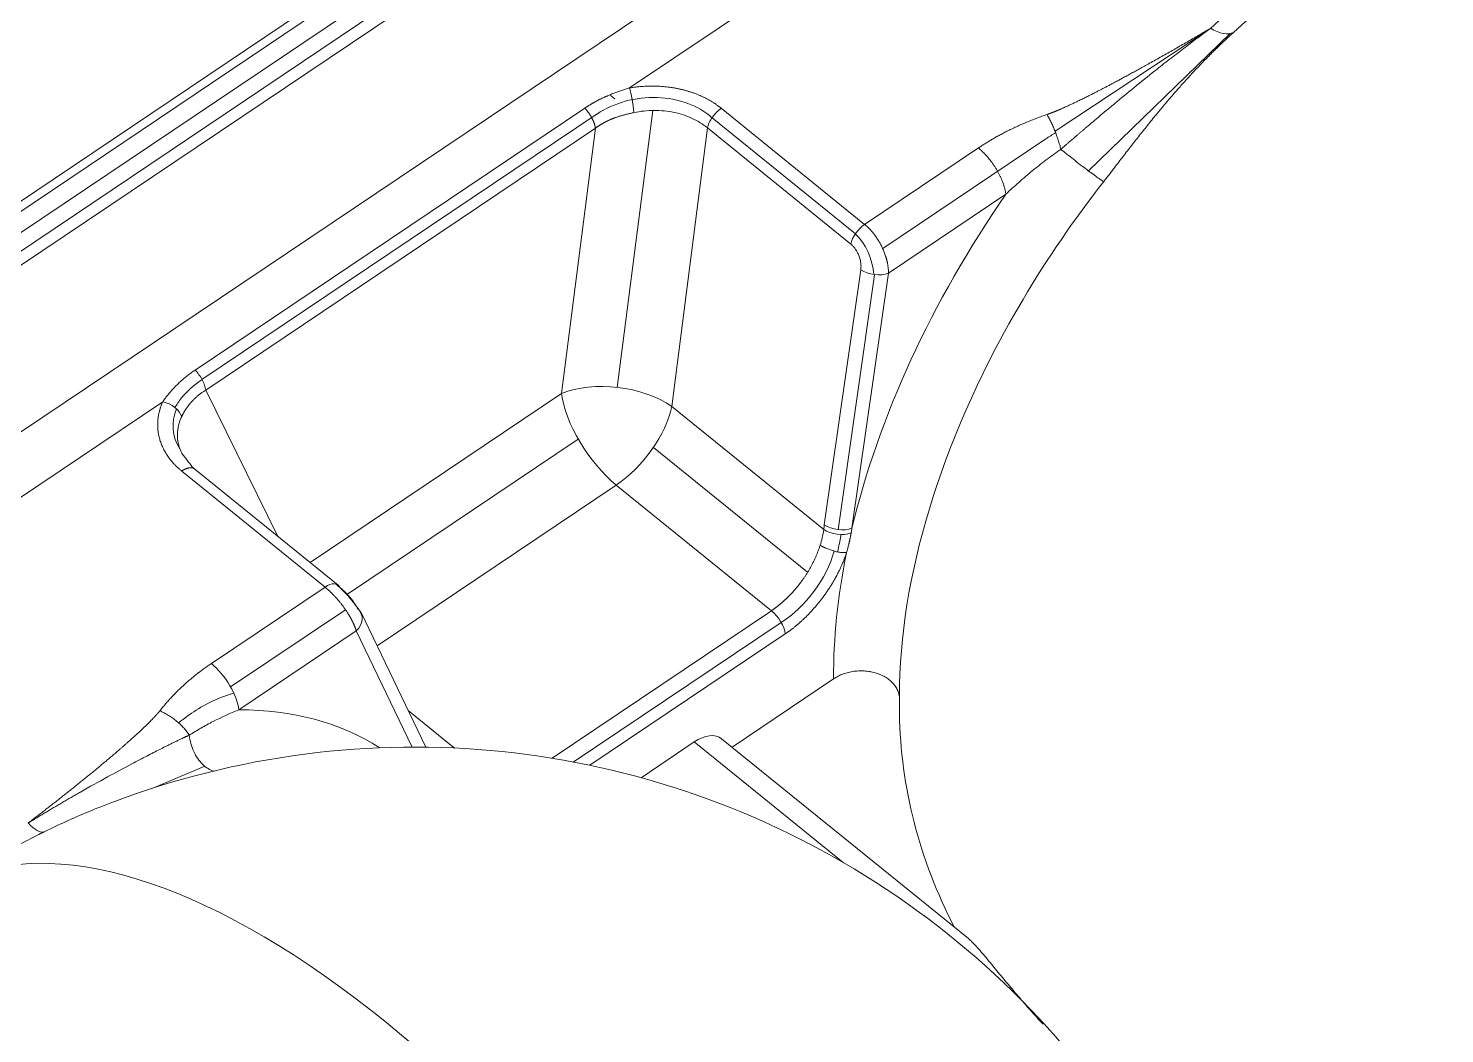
# Model space of a CAD drawing. Header units: millimetres. Extents: x 409 to 2276, y 1039 to 1674.
# Drawn here: x 1955.5 to 1991.13, y 1462.83 to 1488.12 of the extents above; entities that cross this region are included whole.
import ezdxf

# ---------------------------------------------------------------- set-up
doc = ezdxf.new("R2010")
doc.units = ezdxf.units.MM
doc.layers.add('粗实线层', color=7, linetype='Continuous', lineweight=35)

msp = doc.modelspace()

# ---------------------------------------------------------------- linework, layer by layer
at = {"layer": '粗实线层', "lineweight": 20}
for p, q in [((1981.812, 1501.586), (1943.618, 1475.916)), ((1982.075, 1501.509), (1943.881, 1475.84)), ((1982.44, 1501.214), (1944.246, 1475.544)), ((1944.491, 1475.244), (1982.685, 1500.914)), ((1982.786, 1500.625), (1944.592, 1474.956)), ((1949.262, 1473.904), (1978.868, 1493.801)), ((1970.629, 1486.621), (1979.949, 1492.885)), ((1985.239, 1488.12), (1981.333, 1485.531)), ((1982.176, 1484.534), (1985.736, 1487.99)), ((1959.7, 1479.526), (1969.502, 1486.114)), ((1969.811, 1485.969), (1959.872, 1479.289)), ((1971.211, 1486.055), (1970.32, 1479.09)), ((1972.704, 1485.872), (1976.309, 1482.953)), ((1972.937, 1486.109), (1976.543, 1483.19)), ((1959.966, 1479.022), (1969.769, 1485.61)), ((1969.769, 1485.61), (1968.915, 1478.94)), ((1972.588, 1485.615), (1971.692, 1478.612)), ((1972.588, 1485.615), (1976.194, 1482.695)), ((1976.543, 1483.19), (1979.404, 1485.112)), ((1981.102, 1485.339), (1976.997, 1482.58)), ((1977.141, 1481.962), (1980.094, 1483.947)), ((1976.446, 1482.05), (1975.528, 1475.635)), ((1975.874, 1475.51), (1976.791, 1481.925)), ((1977.141, 1481.962), (1976.223, 1475.547)), ((1959.966, 1479.022), (1961.783, 1475.343)), ((1949.565, 1472.465), (1958.885, 1478.729)), ((1962.591, 1474.689), (1968.915, 1478.94)), ((1971.692, 1478.612), (1975.512, 1475.519)), ((1963.536, 1473.89), (1969.339, 1477.79)), ((1971.229, 1477.58), (1975.108, 1474.44)), ((1962.968, 1474.066), (1959.363, 1476.985)), ((1963.299, 1474.116), (1959.692, 1477.036)), ((1964.276, 1472.59), (1970.294, 1476.634)), ((1970.294, 1476.634), (1974.199, 1473.472)), ((1960.108, 1472.144), (1962.968, 1474.066)), ((1963.483, 1473.497), (1960.592, 1471.554)), ((1965.505, 1470.04), (1963.874, 1473.424)), ((1968.678, 1469.762), (1974.199, 1473.472)), ((1960.799, 1470.978), (1963.752, 1472.964)), ((1965.161, 1470.042), (1963.752, 1472.964)), ((1969.209, 1469.661), (1974.441, 1473.178)), ((1969.627, 1469.585), (1974.545, 1472.89)), ((1973.206, 1470.042), (1975.762, 1471.76)), ((1966.225, 1470.018), (1965.061, 1470.961)), ((1970.918, 1469.273), (1972.258, 1470.173)), ((1976.005, 1467.139), (1972.258, 1470.173)), ((1979.151, 1465.228), (1972.943, 1470.254)), ((1958.639, 1469.01), (1959.942, 1469.561))]:
    msp.add_line(p, q, dxfattribs=at)
for centre, start, end in [((1998.918, 1471.192), 178.8738, 180.8077), ((1965.217, 1448.542), 4.7353, 111.6575)]:
    msp.add_arc(centre, 21.5, start, end, dxfattribs=at)
for centre, major_axis, ratio, start_param, end_param in [((1998.475, 1480.342), (17.185, 0.832), 0.734481, 2.097345, 2.413432), ((1998.918, 1471.192), (11.993, -17.844), 0.431052, 2.190613, 3.061113), ((1998.463, 1480.583), (-16.421, -0.795), 0.734481, 5.40063, 5.555024), ((1985.209, 1488.799), (0.672, -0.74), 0.506529, 5.263687, 6.134187), ((1971.108, 1484.867), (-2.013, -0.215), 0.744885, 3.723068, 5.329246), ((1989.476, 1478.184), (9.529, 12.866), 0.574107, 1.522715, 1.747909), ((1988.379, 1478.997), (9.972, 13.465), 0.574107, 1.62773, 2.210887), ((1976.559, 1482.851), (0.315, 0.389), 0.524149, 1.04008, 2.349076), ((1976.088, 1482.184), (0.366, -0.948), 0.608435, 1.07427, 2.248212), ((1976.812, 1482.205), (0.495, -0.071), 0.561208, 3.963917, 5.516658), ((1989.476, 1478.184), (9.529, 12.866), 0.574107, 1.747909, 2.46206), ((1970.228, 1477.99), (1.984, -0.254), 0.551629, 0.81408, 2.362317), ((1958.902, 1478.39), (-0.456, 0.204), 0.635896, 3.660882, 5.02453), ((1970.228, 1477.99), (-1.116, 1.66), 0.431052, 0.707083, 2.190613), ((1961.209, 1478.214), (-2.061, -0.178), 0.713401, 5.933186, 6.634375), ((1970.228, 1477.99), (1.259, 1.554), 0.524149, 4.181673, 5.49067), ((1975.878, 1475.674), (0.495, -0.07), 0.560583, 3.963382, 5.505697), ((1975.894, 1475.791), (0.495, -0.071), 0.561208, 3.963933, 5.516643), ((1974.35, 1474.653), (-1.188, -1.611), 0.574729, 0.96949, 2.155295), ((1988.379, 1478.997), (9.972, 13.465), 0.574107, 2.253914, 2.490256), ((1962.985, 1473.727), (-0.315, -0.389), 0.524149, 2.872676, 4.181673), ((1963.423, 1473.207), (-0.45, -0.217), 0.783829, 1.961815, 3.514546), ((1974.216, 1473.133), (-0.279, 0.415), 0.431052, 3.831198, 5.332204), ((1960.141, 1471.466), (-0.558, 0.83), 0.431052, 3.831222, 5.332205), ((1954.679, 1456.347), (9.972, 13.465), 0.574107, 0.038878, 0.405009), ((1998.901, 1471.531), (-21.469, -1.039), 0.734481, 6.258008, 6.608029), ((1972.337, 1469.458), (-0.594, -0.805), 0.574729, 3.115729, 4.155793), ((1955.471, 1468.813), (-0.442, 0.897), 0.34532, 2.242723, 3.113223), ((1965.217, 1448.542), (11.993, -17.844), 0.431052, 2.190613, 3.061113), ((1964.763, 1457.934), (16.421, 0.795), 0.734481, 2.118088, 2.259038), ((1964.763, 1457.934), (16.421, 0.795), 0.734481, 2.104644, 2.118088), ((1965.217, 1448.542), (-11.993, 17.844), 0.431052, 3.893453, 5.332205)]:
    msp.add_ellipse(centre, major_axis=major_axis, ratio=ratio, start_param=start_param, end_param=end_param, dxfattribs=at)
for points, degree, knots in [([(1981.13, 1485.954), (1981.21, 1485.98), (1981.381, 1486.051), (1981.529, 1486.112), (1981.712, 1486.197), (1982.063, 1486.361), (1982.544, 1486.611), (1983.047, 1486.873), (1983.683, 1487.227), (1984.476, 1487.668), (1985.242, 1488.121)], 2, [0, 0, 0, 0.125, 0.125, 0.25, 0.25, 0.5, 0.5, 0.75, 0.75, 1, 1, 1]), ([(1981.48, 1485.077), (1981.484, 1485.081), (1981.493, 1485.089), (1981.506, 1485.1), (1981.519, 1485.112), (1981.532, 1485.124), (1981.545, 1485.135), (1981.558, 1485.147), (1981.571, 1485.158), (1981.584, 1485.17), (1981.597, 1485.182), (1981.61, 1485.193), (1981.628, 1485.209), (1981.652, 1485.23), (1981.684, 1485.257), (1981.722, 1485.289), (1981.766, 1485.326), (1981.813, 1485.367), (1981.864, 1485.411), (1981.917, 1485.456), (1981.971, 1485.503), (1982.027, 1485.551), (1982.118, 1485.629), (1982.25, 1485.741), (1982.428, 1485.891), (1982.626, 1486.057), (1982.925, 1486.306), (1983.333, 1486.642), (1983.729, 1486.962), (1984.026, 1487.197), (1984.206, 1487.337), (1984.383, 1487.475), (1984.558, 1487.609), (1984.732, 1487.741), (1984.903, 1487.87), (1985.073, 1487.997), (1985.186, 1488.08), (1985.242, 1488.121)], 3, [0, 0, 0, 0, 0.003299, 0.006648, 0.01002, 0.013387, 0.016741, 0.020085, 0.023424, 0.026767, 0.030125, 0.03351, 0.03694, 0.043839, 0.052119, 0.061806, 0.072854, 0.08556, 0.098719, 0.112353, 0.126492, 0.141142, 0.156288, 0.198215, 0.24524, 0.297629, 0.355375, 0.484197, 0.626592, 0.675427, 0.723637, 0.771227, 0.8182, 0.864559, 0.910311, 0.955457, 1, 1, 1, 1]), ([(1985.818, 1488.017), (1985.802, 1488.002), (1985.771, 1487.973), (1985.724, 1487.93), (1985.677, 1487.887), (1985.631, 1487.844), (1985.586, 1487.802), (1985.542, 1487.759), (1985.498, 1487.718), (1985.455, 1487.676), (1985.412, 1487.635), (1985.37, 1487.594), (1985.329, 1487.553), (1985.288, 1487.513), (1985.248, 1487.473), (1985.208, 1487.433), (1985.169, 1487.394), (1985.073, 1487.295), (1984.922, 1487.139), (1984.72, 1486.923), (1984.526, 1486.709), (1984.316, 1486.472), (1984.092, 1486.21), (1983.854, 1485.924), (1983.626, 1485.642), (1983.439, 1485.407), (1983.291, 1485.217), (1983.18, 1485.074), (1983.071, 1484.934), (1982.987, 1484.824), (1982.927, 1484.746), (1982.891, 1484.699), (1982.855, 1484.652), (1982.82, 1484.607), (1982.785, 1484.562), (1982.751, 1484.518), (1982.717, 1484.474), (1982.684, 1484.431), (1982.652, 1484.389), (1982.619, 1484.348), (1982.588, 1484.307), (1982.567, 1484.281), (1982.556, 1484.267)], 3, [0, 0, 0, 0, 0.013762, 0.027376, 0.040844, 0.054164, 0.067338, 0.080365, 0.093246, 0.10598, 0.118569, 0.131012, 0.143309, 0.155462, 0.167468, 0.179331, 0.191048, 0.202621, 0.266521, 0.328372, 0.388218, 0.446104, 0.524035, 0.598805, 0.67056, 0.739461, 0.775051, 0.80974, 0.843562, 0.876554, 0.887891, 0.89903, 0.909973, 0.920722, 0.931279, 0.941647, 0.951826, 0.96182, 0.971632, 0.981264, 0.990719, 1, 1, 1, 1]), ([(1969.502, 1486.114), (1969.51, 1486.119), (1969.526, 1486.13), (1969.55, 1486.146), (1969.575, 1486.161), (1969.599, 1486.177), (1969.624, 1486.192), (1969.648, 1486.207), (1969.673, 1486.222), (1969.698, 1486.236), (1969.723, 1486.25), (1969.748, 1486.265), (1969.774, 1486.278), (1969.799, 1486.292), (1969.825, 1486.306), (1969.851, 1486.319), (1969.877, 1486.332), (1969.903, 1486.345), (1969.929, 1486.358), (1969.955, 1486.371), (1969.982, 1486.383), (1970.008, 1486.395), (1970.035, 1486.407), (1970.062, 1486.419), (1970.096, 1486.433), (1970.137, 1486.451), (1970.185, 1486.47), (1970.233, 1486.489), (1970.282, 1486.507), (1970.33, 1486.525), (1970.38, 1486.542), (1970.429, 1486.559), (1970.479, 1486.575), (1970.528, 1486.591), (1970.579, 1486.606), (1970.612, 1486.616), (1970.629, 1486.621)], 3, [0, 0, 0, 0, 0.024131, 0.048223, 0.072278, 0.096298, 0.120285, 0.14424, 0.168165, 0.192061, 0.215931, 0.239776, 0.263599, 0.287399, 0.31118, 0.334943, 0.358691, 0.382423, 0.406144, 0.429853, 0.453554, 0.477247, 0.500935, 0.524619, 0.548301, 0.589892, 0.631348, 0.672678, 0.713893, 0.755001, 0.796014, 0.836942, 0.877794, 0.918581, 0.959313, 1, 1, 1, 1]), ([(1970.629, 1486.621), (1970.95, 1486.676), (1971.592, 1486.661), (1971.894, 1486.594), (1972.193, 1486.527), (1972.725, 1486.281), (1972.937, 1486.109)], 2, [0, 0, 0, 0.25, 0.5, 0.5, 0.75, 1, 1, 1]), ([(1970.629, 1486.621), (1970.634, 1486.603), (1970.64, 1486.582), (1970.651, 1486.537), (1970.656, 1486.513), (1970.667, 1486.461), (1970.673, 1486.434), (1970.684, 1486.378), (1970.69, 1486.349), (1970.7, 1486.291), (1970.705, 1486.262), (1970.714, 1486.204), (1970.718, 1486.176), (1970.725, 1486.121), (1970.728, 1486.095), (1970.734, 1486.046), (1970.736, 1486.023), (1970.738, 1486.002)], 3, [0, 0, 0, 0, 0.125, 0.125, 0.25, 0.25, 0.375, 0.375, 0.5, 0.5, 0.625, 0.625, 0.75, 0.75, 0.875, 0.875, 1, 1, 1, 1]), ([(1969.769, 1485.61), (1969.774, 1485.614), (1969.785, 1485.622), (1969.802, 1485.634), (1969.819, 1485.646), (1969.836, 1485.657), (1969.853, 1485.668), (1969.87, 1485.68), (1969.888, 1485.691), (1969.906, 1485.702), (1969.924, 1485.713), (1969.942, 1485.723), (1969.961, 1485.734), (1969.979, 1485.744), (1969.998, 1485.754), (1970.017, 1485.764), (1970.036, 1485.774), (1970.056, 1485.784), (1970.075, 1485.793), (1970.095, 1485.802), (1970.115, 1485.811), (1970.135, 1485.82), (1970.156, 1485.829), (1970.176, 1485.838), (1970.197, 1485.846), (1970.218, 1485.855), (1970.239, 1485.863), (1970.263, 1485.872), (1970.291, 1485.882), (1970.322, 1485.892), (1970.354, 1485.903), (1970.388, 1485.914), (1970.422, 1485.924), (1970.458, 1485.934), (1970.494, 1485.944), (1970.532, 1485.954), (1970.571, 1485.964), (1970.611, 1485.974), (1970.653, 1485.983), (1970.695, 1485.993), (1970.724, 1485.999), (1970.738, 1486.002)], 3, [0, 0, 0, 0, 0.020115, 0.040277, 0.060486, 0.080743, 0.101048, 0.121403, 0.141807, 0.162261, 0.182766, 0.203322, 0.22393, 0.24459, 0.265304, 0.286072, 0.306894, 0.327771, 0.348705, 0.369695, 0.390743, 0.41185, 0.433017, 0.454246, 0.475536, 0.496889, 0.518305, 0.539784, 0.570092, 0.601228, 0.633196, 0.666, 0.699648, 0.734147, 0.769503, 0.805723, 0.842811, 0.880774, 0.91962, 0.959358, 1, 1, 1, 1]), ([(1970.738, 1486.002), (1970.822, 1486.019), (1970.906, 1486.032), (1971.076, 1486.05), (1971.162, 1486.055), (1971.417, 1486.057), (1971.586, 1486.04), (1971.909, 1485.973), (1972.063, 1485.923), (1972.347, 1485.79), (1972.476, 1485.709), (1972.588, 1485.615)], 3, [0, 0, 0, 0, 0.125, 0.125, 0.25, 0.25, 0.5, 0.5, 0.75, 0.75, 1, 1, 1, 1]), ([(1972.937, 1486.109), (1972.897, 1486.081), (1972.856, 1486.048), (1972.78, 1485.972), (1972.744, 1485.93), (1972.682, 1485.841), (1972.655, 1485.795), (1972.612, 1485.703), (1972.597, 1485.657), (1972.588, 1485.615)], 3, [0, 0, 0, 0, 0.25, 0.25, 0.5, 0.5, 0.75, 0.75, 1, 1, 1, 1]), ([(1979.404, 1485.112), (1979.763, 1485.353), (1980.179, 1485.56), (1980.641, 1485.788), (1981.13, 1485.954)], 2, [0, 0, 0, 0.5, 0.5, 1, 1, 1]), ([(1981.13, 1485.954), (1981.146, 1485.927), (1981.162, 1485.899), (1981.195, 1485.837), (1981.212, 1485.805), (1981.245, 1485.736), (1981.262, 1485.701), (1981.294, 1485.627), (1981.31, 1485.588), (1981.341, 1485.51), (1981.356, 1485.471), (1981.385, 1485.391), (1981.399, 1485.351), (1981.425, 1485.271), (1981.437, 1485.231), (1981.46, 1485.153), (1981.47, 1485.114), (1981.48, 1485.077)], 3, [0, 0, 0, 0, 0.125, 0.125, 0.25, 0.25, 0.375, 0.375, 0.5, 0.5, 0.625, 0.625, 0.75, 0.75, 0.875, 0.875, 1, 1, 1, 1]), ([(1980.094, 1483.947), (1980.199, 1484.048), (1980.307, 1484.148), (1980.528, 1484.344), (1980.641, 1484.441), (1980.873, 1484.629), (1980.991, 1484.722), (1981.232, 1484.903), (1981.355, 1484.991), (1981.48, 1485.077)], 3, [0, 0, 0, 0, 0.25, 0.25, 0.5, 0.5, 0.75, 0.75, 1, 1, 1, 1]), ([(1981.48, 1485.077), (1981.525, 1485.04), (1981.575, 1485), (1981.68, 1484.916), (1981.736, 1484.872), (1981.851, 1484.782), (1981.909, 1484.736), (1982.026, 1484.647), (1982.083, 1484.603), (1982.192, 1484.522), (1982.243, 1484.484), (1982.336, 1484.416), (1982.377, 1484.386), (1982.448, 1484.336), (1982.478, 1484.316), (1982.526, 1484.285), (1982.544, 1484.274), (1982.556, 1484.267)], 3, [0, 0, 0, 0, 0.125, 0.125, 0.25, 0.25, 0.375, 0.375, 0.5, 0.5, 0.625, 0.625, 0.75, 0.75, 0.875, 0.875, 1, 1, 1, 1]), ([(1976.543, 1483.19), (1976.546, 1483.187), (1976.553, 1483.182), (1976.562, 1483.174), (1976.572, 1483.165), (1976.582, 1483.157), (1976.591, 1483.148), (1976.601, 1483.14), (1976.61, 1483.131), (1976.62, 1483.122), (1976.629, 1483.113), (1976.639, 1483.103), (1976.648, 1483.094), (1976.658, 1483.084), (1976.667, 1483.074), (1976.677, 1483.064), (1976.686, 1483.054), (1976.696, 1483.044), (1976.705, 1483.033), (1976.714, 1483.023), (1976.724, 1483.012), (1976.733, 1483.001), (1976.742, 1482.99), (1976.751, 1482.979), (1976.76, 1482.968), (1976.769, 1482.956), (1976.778, 1482.945), (1976.787, 1482.933), (1976.796, 1482.921), (1976.805, 1482.909), (1976.814, 1482.897), (1976.822, 1482.885), (1976.831, 1482.873), (1976.839, 1482.86), (1976.848, 1482.848), (1976.856, 1482.835), (1976.865, 1482.822), (1976.873, 1482.809), (1976.881, 1482.796), (1976.889, 1482.783), (1976.897, 1482.77), (1976.919, 1482.734), (1976.953, 1482.672), (1976.997, 1482.582), (1977.037, 1482.487), (1977.062, 1482.417), (1977.077, 1482.372), (1977.082, 1482.353), (1977.088, 1482.334), (1977.094, 1482.314), (1977.099, 1482.294), (1977.104, 1482.273), (1977.109, 1482.251), (1977.114, 1482.229), (1977.118, 1482.207), (1977.123, 1482.184), (1977.127, 1482.16), (1977.13, 1482.136), (1977.133, 1482.112), (1977.136, 1482.088), (1977.138, 1482.063), (1977.14, 1482.038), (1977.141, 1482.012), (1977.141, 1481.987), (1977.141, 1481.97), (1977.141, 1481.962)], 3, [0, 0, 0, 0, 0.00965, 0.019316, 0.028998, 0.038695, 0.048408, 0.058136, 0.06788, 0.077641, 0.087417, 0.097208, 0.107016, 0.11684, 0.12668, 0.136535, 0.146407, 0.156295, 0.166199, 0.176119, 0.186056, 0.196008, 0.205977, 0.215963, 0.225964, 0.235982, 0.246017, 0.256068, 0.266135, 0.276219, 0.286319, 0.296436, 0.30657, 0.31672, 0.326887, 0.337071, 0.347272, 0.357489, 0.367723, 0.377974, 0.388242, 0.398527, 0.462553, 0.52902, 0.597936, 0.669305, 0.68245, 0.696068, 0.71016, 0.724724, 0.739762, 0.755274, 0.771258, 0.787716, 0.804648, 0.822053, 0.839931, 0.858282, 0.877107, 0.896406, 0.916178, 0.936423, 0.957142, 0.978334, 1, 1, 1, 1]), ([(1958.885, 1478.729), (1958.89, 1478.735), (1958.898, 1478.747), (1958.912, 1478.766), (1958.925, 1478.785), (1958.939, 1478.804), (1958.953, 1478.823), (1958.967, 1478.841), (1958.982, 1478.86), (1958.997, 1478.879), (1959.012, 1478.898), (1959.027, 1478.916), (1959.042, 1478.935), (1959.058, 1478.953), (1959.073, 1478.972), (1959.089, 1478.99), (1959.106, 1479.009), (1959.122, 1479.027), (1959.139, 1479.045), (1959.155, 1479.064), (1959.173, 1479.082), (1959.19, 1479.1), (1959.214, 1479.124), (1959.244, 1479.155), (1959.281, 1479.191), (1959.32, 1479.227), (1959.359, 1479.262), (1959.399, 1479.297), (1959.439, 1479.331), (1959.481, 1479.365), (1959.523, 1479.398), (1959.566, 1479.431), (1959.61, 1479.463), (1959.654, 1479.495), (1959.684, 1479.515), (1959.7, 1479.526)], 3, [0, 0, 0, 0, 0.021436, 0.042882, 0.064341, 0.085813, 0.1073, 0.128804, 0.150326, 0.171867, 0.19343, 0.215016, 0.236625, 0.25826, 0.279922, 0.301613, 0.323333, 0.345085, 0.36687, 0.388689, 0.410544, 0.432436, 0.454366, 0.499533, 0.544713, 0.589921, 0.635167, 0.680464, 0.725825, 0.771261, 0.816785, 0.862409, 0.908145, 0.954005, 1, 1, 1, 1]), ([(1959.7, 1479.526), (1959.733, 1479.49), (1959.766, 1479.451), (1959.827, 1479.366), (1959.854, 1479.322), (1959.902, 1479.232), (1959.922, 1479.187), (1959.951, 1479.101), (1959.961, 1479.059), (1959.966, 1479.022)], 3, [0, 0, 0, 0, 0.25, 0.25, 0.5, 0.5, 0.75, 0.75, 1, 1, 1, 1]), ([(1959.873, 1479.286), (1959.664, 1479.148), (1959.489, 1478.989), (1959.291, 1478.739), (1959.237, 1478.657), (1959.192, 1478.583)], 3, [0, 0, 0, 0, 0.662588, 0.662588, 1, 1, 1, 1]), ([(1959.362, 1478.356), (1959.365, 1478.361), (1959.37, 1478.371), (1959.377, 1478.386), (1959.385, 1478.4), (1959.392, 1478.415), (1959.4, 1478.429), (1959.408, 1478.443), (1959.416, 1478.457), (1959.424, 1478.471), (1959.432, 1478.485), (1959.44, 1478.499), (1959.449, 1478.512), (1959.457, 1478.526), (1959.466, 1478.539), (1959.474, 1478.552), (1959.483, 1478.565), (1959.492, 1478.577), (1959.5, 1478.59), (1959.509, 1478.602), (1959.518, 1478.614), (1959.527, 1478.626), (1959.536, 1478.638), (1959.545, 1478.65), (1959.554, 1478.661), (1959.563, 1478.672), (1959.573, 1478.684), (1959.587, 1478.701), (1959.607, 1478.724), (1959.634, 1478.753), (1959.661, 1478.781), (1959.689, 1478.809), (1959.717, 1478.835), (1959.746, 1478.861), (1959.776, 1478.887), (1959.806, 1478.911), (1959.837, 1478.935), (1959.869, 1478.958), (1959.901, 1478.98), (1959.933, 1479.001), (1959.955, 1479.015), (1959.966, 1479.022)], 3, [0, 0, 0, 0, 0.020037, 0.039886, 0.059551, 0.079032, 0.098329, 0.117445, 0.136379, 0.155133, 0.173708, 0.192104, 0.210322, 0.228362, 0.246226, 0.263912, 0.281423, 0.298759, 0.315921, 0.33291, 0.349727, 0.366373, 0.382849, 0.399154, 0.415291, 0.431258, 0.447058, 0.462691, 0.505332, 0.547734, 0.589902, 0.631838, 0.67355, 0.715048, 0.756337, 0.797423, 0.838313, 0.879011, 0.919521, 0.959849, 1, 1, 1, 1]), ([(1959.364, 1477.432), (1959.298, 1477.567), (1959.221, 1477.861), (1959.28, 1478.176), (1959.354, 1478.339), (1959.362, 1478.356)], 3, [0, 0, 0, 0, 0.451017, 0.942074, 1, 1, 1, 1]), ([(1975.512, 1475.519), (1975.503, 1475.449), (1975.479, 1475.317), (1975.442, 1475.182), (1975.422, 1475.119)], 3, [0, 0, 0, 0, 0.54473, 1, 1, 1, 1]), ([(1974.199, 1473.472), (1974.205, 1473.476), (1974.217, 1473.484), (1974.234, 1473.496), (1974.251, 1473.508), (1974.268, 1473.52), (1974.285, 1473.533), (1974.302, 1473.545), (1974.319, 1473.558), (1974.336, 1473.571), (1974.353, 1473.584), (1974.37, 1473.598), (1974.387, 1473.611), (1974.404, 1473.625), (1974.421, 1473.639), (1974.438, 1473.653), (1974.455, 1473.668), (1974.472, 1473.682), (1974.488, 1473.697), (1974.505, 1473.712), (1974.522, 1473.727), (1974.538, 1473.742), (1974.555, 1473.758), (1974.571, 1473.773), (1974.588, 1473.789), (1974.604, 1473.805), (1974.621, 1473.821), (1974.637, 1473.838), (1974.653, 1473.854), (1974.669, 1473.871), (1974.685, 1473.888), (1974.701, 1473.905), (1974.717, 1473.922), (1974.733, 1473.939), (1974.748, 1473.956), (1974.764, 1473.974), (1974.78, 1473.992), (1974.795, 1474.01), (1974.81, 1474.028), (1974.826, 1474.046), (1974.841, 1474.064), (1974.856, 1474.083), (1974.871, 1474.101), (1974.886, 1474.12), (1974.9, 1474.139), (1974.915, 1474.158), (1974.929, 1474.177), (1974.947, 1474.2), (1974.966, 1474.227), (1974.988, 1474.258), (1975.01, 1474.289), (1975.032, 1474.321), (1975.053, 1474.353), (1975.075, 1474.386), (1975.096, 1474.419), (1975.116, 1474.453), (1975.137, 1474.487), (1975.157, 1474.521), (1975.177, 1474.556), (1975.196, 1474.592), (1975.215, 1474.627), (1975.234, 1474.663), (1975.252, 1474.7), (1975.27, 1474.736), (1975.288, 1474.774), (1975.305, 1474.811), (1975.321, 1474.849), (1975.337, 1474.887), (1975.353, 1474.925), (1975.368, 1474.963), (1975.382, 1475.002), (1975.396, 1475.041), (1975.41, 1475.08), (1975.418, 1475.106), (1975.422, 1475.119)], 3, [0, 0, 0, 0, 0.010648, 0.021308, 0.031978, 0.04266, 0.053353, 0.064058, 0.074774, 0.085501, 0.096239, 0.106989, 0.11775, 0.128522, 0.139306, 0.150101, 0.160907, 0.171725, 0.182554, 0.193395, 0.204247, 0.21511, 0.225985, 0.236871, 0.247769, 0.258678, 0.269599, 0.280531, 0.291475, 0.30243, 0.313397, 0.324375, 0.335365, 0.346366, 0.357379, 0.368403, 0.379439, 0.390487, 0.401546, 0.412617, 0.4237, 0.434794, 0.445899, 0.457017, 0.468146, 0.479287, 0.490439, 0.501603, 0.519096, 0.536724, 0.554485, 0.57238, 0.590409, 0.608571, 0.626868, 0.645299, 0.663864, 0.682563, 0.701396, 0.720363, 0.739464, 0.758699, 0.778069, 0.797573, 0.817211, 0.836983, 0.85689, 0.876931, 0.897107, 0.917416, 0.937861, 0.958439, 0.979152, 1, 1, 1, 1]), ([(1975.422, 1475.119), (1975.425, 1475.118), (1975.43, 1475.115), (1975.439, 1475.11), (1975.447, 1475.105), (1975.455, 1475.101), (1975.464, 1475.096), (1975.473, 1475.091), (1975.481, 1475.087), (1975.49, 1475.083), (1975.499, 1475.078), (1975.507, 1475.074), (1975.516, 1475.07), (1975.525, 1475.066), (1975.534, 1475.062), (1975.543, 1475.058), (1975.551, 1475.054), (1975.56, 1475.05), (1975.569, 1475.046), (1975.588, 1475.038), (1975.618, 1475.026), (1975.661, 1475.009), (1975.708, 1474.993), (1975.747, 1474.981), (1975.79, 1474.968), (1975.851, 1474.953), (1975.912, 1474.942), (1975.959, 1474.937), (1975.981, 1474.935), (1976.003, 1474.934), (1976.022, 1474.934), (1976.041, 1474.934), (1976.058, 1474.935), (1976.074, 1474.937), (1976.084, 1474.938), (1976.089, 1474.939)], 3, [0, 0, 0, 0, 0.014978, 0.029845, 0.044598, 0.059234, 0.07375, 0.088143, 0.10241, 0.116548, 0.130556, 0.14443, 0.158169, 0.171771, 0.185235, 0.198558, 0.211739, 0.224777, 0.237671, 0.250419, 0.306744, 0.367649, 0.432452, 0.500355, 0.528453, 0.609514, 0.750087, 0.784952, 0.818918, 0.851905, 0.883844, 0.914672, 0.944337, 0.972792, 1, 1, 1, 1]), ([(1975.948, 1475.388), (1975.946, 1475.376), (1975.944, 1475.364), (1975.922, 1475.232), (1975.894, 1475.097), (1975.86, 1474.952)], 3, [0, 0, 0, 0, 0.095313, 0.095313, 1, 1, 1, 1]), ([(1976.203, 1475.43), (1976.201, 1475.421), (1976.198, 1475.405), (1976.194, 1475.38), (1976.189, 1475.354), (1976.184, 1475.329), (1976.179, 1475.304), (1976.174, 1475.278), (1976.169, 1475.253), (1976.163, 1475.227), (1976.157, 1475.202), (1976.152, 1475.18), (1976.148, 1475.162), (1976.142, 1475.135), (1976.132, 1475.096), (1976.118, 1475.044), (1976.104, 1474.991), (1976.094, 1474.956), (1976.089, 1474.939)], 3, [0, 0, 0, 0, 0.05172, 0.103513, 0.155383, 0.207335, 0.259376, 0.311509, 0.363741, 0.416077, 0.468521, 0.521079, 0.549968, 0.578796, 0.683374, 0.788404, 0.893931, 1, 1, 1, 1]), ([(1974.545, 1472.89), (1974.551, 1472.894), (1974.564, 1472.903), (1974.584, 1472.916), (1974.604, 1472.931), (1974.626, 1472.946), (1974.648, 1472.962), (1974.671, 1472.979), (1974.695, 1472.997), (1974.72, 1473.016), (1974.745, 1473.036), (1974.772, 1473.056), (1974.799, 1473.078), (1974.826, 1473.101), (1974.855, 1473.125), (1974.884, 1473.15), (1974.914, 1473.176), (1974.944, 1473.203), (1974.975, 1473.232), (1975.007, 1473.262), (1975.068, 1473.32), (1975.156, 1473.409), (1975.269, 1473.532), (1975.378, 1473.661), (1975.468, 1473.775), (1975.54, 1473.873), (1975.585, 1473.938), (1975.623, 1473.995), (1975.659, 1474.049), (1975.696, 1474.108), (1975.736, 1474.173), (1975.778, 1474.245), (1975.83, 1474.338), (1975.873, 1474.421), (1975.906, 1474.487), (1975.926, 1474.528), (1975.945, 1474.569), (1975.963, 1474.61), (1975.981, 1474.651), (1975.998, 1474.692), (1976.015, 1474.734), (1976.031, 1474.775), (1976.047, 1474.816), (1976.062, 1474.857), (1976.076, 1474.898), (1976.085, 1474.925), (1976.089, 1474.939)], 3, [0, 0, 0, 0, 0.009415, 0.019255, 0.029522, 0.040214, 0.051332, 0.062876, 0.074845, 0.087241, 0.100062, 0.113309, 0.126981, 0.141079, 0.155603, 0.170553, 0.185928, 0.20173, 0.217956, 0.234609, 0.251687, 0.314418, 0.377151, 0.43989, 0.502633, 0.538837, 0.575039, 0.591295, 0.615417, 0.647404, 0.669464, 0.700597, 0.740806, 0.790091, 0.807585, 0.825079, 0.842574, 0.860068, 0.877561, 0.895054, 0.912547, 0.930038, 0.94753, 0.965021, 0.982511, 1, 1, 1, 1]), ([(1963.752, 1472.964), (1963.751, 1472.967), (1963.749, 1472.974), (1963.746, 1472.985), (1963.743, 1472.995), (1963.74, 1473.006), (1963.736, 1473.016), (1963.733, 1473.027), (1963.729, 1473.038), (1963.725, 1473.048), (1963.721, 1473.059), (1963.717, 1473.069), (1963.713, 1473.08), (1963.709, 1473.09), (1963.704, 1473.101), (1963.7, 1473.111), (1963.695, 1473.122), (1963.691, 1473.132), (1963.686, 1473.143), (1963.682, 1473.153), (1963.677, 1473.163), (1963.672, 1473.173), (1963.667, 1473.184), (1963.662, 1473.194), (1963.657, 1473.204), (1963.652, 1473.214), (1963.647, 1473.223), (1963.642, 1473.233), (1963.637, 1473.243), (1963.632, 1473.252), (1963.627, 1473.262), (1963.622, 1473.271), (1963.617, 1473.281), (1963.612, 1473.29), (1963.607, 1473.299), (1963.602, 1473.308), (1963.596, 1473.317), (1963.591, 1473.326), (1963.586, 1473.335), (1963.581, 1473.344), (1963.576, 1473.352), (1963.571, 1473.361), (1963.566, 1473.369), (1963.561, 1473.377), (1963.556, 1473.385), (1963.551, 1473.393), (1963.546, 1473.401), (1963.537, 1473.416), (1963.524, 1473.436), (1963.506, 1473.463), (1963.488, 1473.49), (1963.469, 1473.517), (1963.45, 1473.544), (1963.431, 1473.57), (1963.412, 1473.596), (1963.392, 1473.622), (1963.373, 1473.648), (1963.353, 1473.673), (1963.332, 1473.698), (1963.312, 1473.723), (1963.292, 1473.747), (1963.271, 1473.77), (1963.251, 1473.794), (1963.23, 1473.817), (1963.21, 1473.839), (1963.189, 1473.861), (1963.168, 1473.882), (1963.148, 1473.903), (1963.127, 1473.923), (1963.107, 1473.943), (1963.087, 1473.962), (1963.067, 1473.981), (1963.047, 1473.999), (1963.027, 1474.017), (1963.007, 1474.034), (1962.988, 1474.05), (1962.975, 1474.061), (1962.968, 1474.066)], 3, [0, 0, 0, 0, 0.01082, 0.021542, 0.032167, 0.042694, 0.053123, 0.063455, 0.073689, 0.083825, 0.093864, 0.103805, 0.113648, 0.123394, 0.133042, 0.142592, 0.152045, 0.1614, 0.170657, 0.179817, 0.188879, 0.197844, 0.20671, 0.215479, 0.224151, 0.232725, 0.241201, 0.24958, 0.257861, 0.266044, 0.27413, 0.282118, 0.290008, 0.297801, 0.305496, 0.313094, 0.320594, 0.327997, 0.335301, 0.342509, 0.349618, 0.356631, 0.363545, 0.370362, 0.377081, 0.383703, 0.390228, 0.396654, 0.419027, 0.441285, 0.46343, 0.485461, 0.507378, 0.529182, 0.550873, 0.572451, 0.593916, 0.61527, 0.636511, 0.65764, 0.678658, 0.699565, 0.72036, 0.741045, 0.761619, 0.782083, 0.802437, 0.822682, 0.842817, 0.862843, 0.882761, 0.90257, 0.922271, 0.941864, 0.96135, 0.980728, 1, 1, 1, 1]), ([(1963.901, 1473.344), (1963.873, 1473.403), (1963.8, 1473.528), (1963.632, 1473.752), (1963.43, 1473.974), (1963.299, 1474.094), (1963.232, 1474.149)], 3, [0, 0, 0, 0, 0.250404, 0.500409, 0.750463, 1, 1, 1, 1]), ([(1963.742, 1473.608), (1963.738, 1473.614), (1963.724, 1473.637), (1963.695, 1473.679), (1963.65, 1473.741), (1963.592, 1473.812), (1963.519, 1473.894), (1963.433, 1473.98), (1963.373, 1474.033), (1963.342, 1474.058)], 3, [0, 0, 0, 0, 0.061878, 0.218232, 0.374585, 0.530939, 0.687293, 0.843646, 1, 1, 1, 1]), ([(1958.811, 1470.953), (1959.086, 1471.304), (1959.435, 1471.619), (1959.749, 1471.903), (1960.108, 1472.144)], 2, [0, 0, 0, 0.5, 0.5, 1, 1, 1]), ([(1977.42, 1471.235), (1977.421, 1471.271), (1977.415, 1471.341), (1977.396, 1471.41), (1977.38, 1471.452), (1977.376, 1471.46), (1977.369, 1471.477), (1977.365, 1471.485), (1977.353, 1471.51), (1977.344, 1471.526), (1977.315, 1471.574), (1977.292, 1471.605), (1977.254, 1471.649), (1977.241, 1471.663), (1977.212, 1471.691), (1977.197, 1471.705), (1977.15, 1471.744), (1977.083, 1471.793), (1977.007, 1471.834), (1976.956, 1471.857), (1976.946, 1471.862), (1976.926, 1471.87), (1976.894, 1471.883), (1976.862, 1471.894), (1976.797, 1471.915), (1976.752, 1471.926), (1976.695, 1471.938), (1976.683, 1471.94), (1976.66, 1471.944), (1976.648, 1471.946), (1976.612, 1471.95), (1976.589, 1471.953), (1976.518, 1471.959), (1976.47, 1471.96), (1976.398, 1471.959), (1976.374, 1471.958), (1976.326, 1471.954), (1976.302, 1471.951), (1976.23, 1471.942), (1976.137, 1471.924), (1976.047, 1471.897), (1975.981, 1471.873), (1975.96, 1471.865), (1975.918, 1471.847), (1975.897, 1471.837), (1975.837, 1471.807), (1975.798, 1471.784), (1975.762, 1471.76)], 3, [0, 0, 0, 0, 0.0625, 0.125, 0.125, 0.140625, 0.140625, 0.15625, 0.15625, 0.1875, 0.1875, 0.25, 0.25, 0.28125, 0.28125, 0.3125, 0.3125, 0.375, 0.4375, 0.4375, 0.453125, 0.453125, 0.46875, 0.5, 0.5, 0.5625, 0.5625, 0.578125, 0.578125, 0.59375, 0.59375, 0.625, 0.625, 0.6875, 0.6875, 0.71875, 0.71875, 0.75, 0.75, 0.8125, 0.875, 0.875, 0.90625, 0.90625, 0.9375, 0.9375, 1, 1, 1, 1]), ([(1959.285, 1470.653), (1959.317, 1470.679), (1959.35, 1470.705), (1959.672, 1470.954), (1960.001, 1471.152), (1960.468, 1471.335), (1960.568, 1471.37), (1960.671, 1471.4)], 3, [0, 0, 0, 0, 0.083656, 0.083656, 0.811961, 0.811961, 1, 1, 1, 1]), ([(1955.504, 1468.135), (1956.089, 1468.581), (1956.667, 1469.044), (1957.287, 1469.541), (1957.752, 1469.941), (1958.147, 1470.281), (1958.424, 1470.544), (1958.547, 1470.662), (1958.654, 1470.776), (1958.764, 1470.893), (1958.811, 1470.953)], 2, [0, 0, 0, 0.25, 0.25, 0.5, 0.5, 0.75, 0.75, 0.875, 0.875, 1, 1, 1]), ([(1958.811, 1470.954), (1958.848, 1470.938), (1958.885, 1470.921), (1958.959, 1470.884), (1958.997, 1470.863), (1959.07, 1470.818), (1959.106, 1470.794), (1959.176, 1470.743), (1959.21, 1470.717), (1959.276, 1470.662), (1959.307, 1470.633), (1959.367, 1470.576), (1959.395, 1470.546), (1959.447, 1470.487), (1959.471, 1470.458), (1959.516, 1470.399), (1959.536, 1470.369), (1959.554, 1470.341)], 3, [0, 0, 0, 0, 0.125, 0.125, 0.25, 0.25, 0.375, 0.375, 0.5, 0.5, 0.625, 0.625, 0.75, 0.75, 0.875, 0.875, 1, 1, 1, 1]), ([(1959.554, 1470.341), (1959.65, 1470.403), (1959.747, 1470.463), (1959.947, 1470.579), (1960.049, 1470.634), (1960.361, 1470.794), (1960.577, 1470.891), (1960.799, 1470.978)], 3, [0, 0, 0, 0, 0.25, 0.25, 0.5, 0.5, 1, 1, 1, 1]), ([(1955.504, 1468.135), (1955.536, 1468.154), (1955.6, 1468.194), (1955.696, 1468.252), (1955.793, 1468.311), (1955.892, 1468.371), (1955.991, 1468.43), (1956.091, 1468.49), (1956.192, 1468.55), (1956.294, 1468.61), (1956.397, 1468.67), (1956.5, 1468.73), (1956.605, 1468.791), (1956.711, 1468.851), (1957.007, 1469.021), (1957.473, 1469.281), (1957.969, 1469.547), (1958.298, 1469.72), (1958.481, 1469.815), (1958.65, 1469.903), (1958.806, 1469.981), (1958.932, 1470.045), (1959.035, 1470.096), (1959.118, 1470.137), (1959.198, 1470.176), (1959.263, 1470.208), (1959.313, 1470.232), (1959.346, 1470.248), (1959.373, 1470.261), (1959.395, 1470.271), (1959.415, 1470.28), (1959.436, 1470.29), (1959.459, 1470.3), (1959.482, 1470.31), (1959.506, 1470.32), (1959.53, 1470.331), (1959.546, 1470.337), (1959.554, 1470.341)], 3, [0, 0, 0, 0, 0.0233, 0.046798, 0.070494, 0.094388, 0.118482, 0.142775, 0.167268, 0.191961, 0.216854, 0.241948, 0.267244, 0.292744, 0.318448, 0.482238, 0.630328, 0.678671, 0.723799, 0.765709, 0.804401, 0.840078, 0.861666, 0.882743, 0.90347, 0.923933, 0.934354, 0.943186, 0.950434, 0.956208, 0.960598, 0.966792, 0.973085, 0.979548, 0.986234, 0.993111, 1, 1, 1, 1]), ([(1959.554, 1470.341), (1959.562, 1470.269), (1959.576, 1470.198), (1959.614, 1470.061), (1959.638, 1469.994), (1959.695, 1469.869), (1959.728, 1469.809), (1959.803, 1469.701), (1959.844, 1469.652), (1959.932, 1469.566), (1959.979, 1469.53), (1960.077, 1469.47), (1960.128, 1469.448), (1960.179, 1469.433)], 3, [0, 0, 0, 0, 0.16667, 0.16667, 0.33334, 0.33334, 0.500011, 0.500011, 0.666681, 0.666681, 0.833351, 0.833351, 1, 1, 1, 1]), ([(1957.017, 1468.416), (1957.031, 1468.422), (1957.045, 1468.428), (1957.133, 1468.464), (1957.209, 1468.495), (1957.284, 1468.525)], 3, [0, 0, 0, 0, 0.155533, 0.155533, 1, 1, 1, 1]), ([(1979.149, 1465.229), (1979.152, 1465.227), (1979.154, 1465.225), (1979.174, 1465.208), (1979.193, 1465.192), (1979.248, 1465.14), (1979.286, 1465.1), (1979.365, 1465.016), (1979.405, 1464.97), (1979.467, 1464.899), (1979.488, 1464.875), (1979.53, 1464.826), (1979.551, 1464.801), (1979.615, 1464.725), (1979.659, 1464.673), (1979.746, 1464.567), (1979.791, 1464.513), (1979.926, 1464.349), (1980.019, 1464.237), (1980.209, 1464.008), (1980.306, 1463.893), (1980.505, 1463.659), (1980.607, 1463.541), (1980.816, 1463.306), (1980.923, 1463.187), (1981.032, 1463.069)], 3, [0, 0, 0, 0, 0.004957, 0.004957, 0.04181, 0.04181, 0.115517, 0.115517, 0.189224, 0.189224, 0.226077, 0.226077, 0.262931, 0.262931, 0.336638, 0.336638, 0.410345, 0.410345, 0.557759, 0.557759, 0.705172, 0.705172, 0.852586, 0.852586, 1, 1, 1, 1])]:
    msp.add_open_spline(points, degree=degree, knots=knots, dxfattribs=at)
for points, degree in [([(1970.254, 1486.351), (1970.219, 1486.379), (1970.184, 1486.407), (1970.148, 1486.434)], 3), ([(1970.254, 1486.351), (1970.219, 1486.379), (1970.184, 1486.407), (1970.148, 1486.434)], 3), ([(1981.103, 1485.339), (1981.182, 1485.394), (1981.263, 1485.446), (1981.347, 1485.496)], 3), ([(1976.194, 1482.695), (1976.209, 1482.683), (1976.238, 1482.656), (1976.282, 1482.607), (1976.324, 1482.548), (1976.366, 1482.476), (1976.405, 1482.387), (1976.437, 1482.282), (1976.453, 1482.165), (1976.451, 1482.088), (1976.446, 1482.05)], 3), ([(1959.363, 1476.985), (1959.151, 1477.157), (1958.869, 1477.569), (1958.743, 1478.023), (1958.782, 1478.497), (1958.885, 1478.729)], 2), ([(1959.658, 1477.052), (1959.362, 1477.437)], 1), ([(1975.528, 1475.635), (1975.526, 1475.616), (1975.52, 1475.577), (1975.515, 1475.538), (1975.512, 1475.519)], 3), ([(1976.223, 1475.547), (1976.22, 1475.528), (1976.213, 1475.489), (1976.206, 1475.449), (1976.203, 1475.43)], 3), ([(1955.904, 1467.912), (1956.27, 1468.092), (1956.641, 1468.26), (1957.017, 1468.416)], 3)]:
    msp.add_open_spline(points, degree=degree, dxfattribs=at)
msp.add_rational_spline([(1969.502, 1486.114), (1969.58, 1486.033), (1969.645, 1485.937), (1969.694, 1485.84), (1969.733, 1485.76), (1969.76, 1485.68), (1969.769, 1485.61)], [1.00280066885, 1.01559250525, 1.07220362743, 1.17263403538, 1.08854249217, 1.03517224166, 1.01252328383], degree=3, knots=[0, 0, 0, 0, 0.544273, 0.544273, 0.544273, 1, 1, 1, 1], dxfattribs=at)
for points, weights in [([(1979.404, 1485.112), (1979.77, 1484.815), (1980.051, 1484.342), (1980.094, 1483.947)], [1.15516845441, 0.948285242827, 0.948277182177, 1.15514427246]), ([(1959.363, 1476.985), (1959.497, 1477.076), (1959.619, 1477.096), (1959.694, 1477.035)], [1.10517913266, 0.989873213856, 0.969373089045, 1.04367875823])]:
    msp.add_rational_spline(points, weights, degree=3, dxfattribs=at)

doc.saveas('drawing.dxf')
